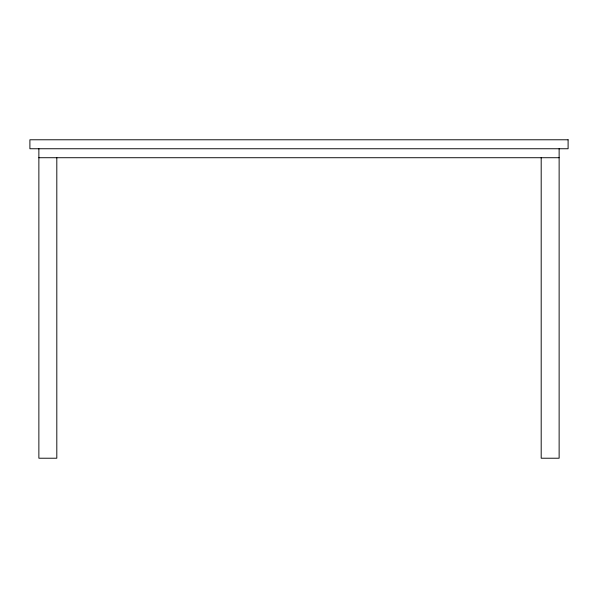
<?xml version="1.0" encoding="UTF-8"?>
<svg xmlns="http://www.w3.org/2000/svg" width="598" height="598" viewBox="0 0 598 598"><rect width="100%" height="100%" fill="white"/><g stroke="black" fill="none" stroke-linecap="round" stroke-linejoin="round"><path stroke-width="0.9" d="M38.87 157.723L559.13 157.723M559.13 148.752L559.13 458.218L541.19 458.218L541.19 157.723M56.81 157.723L56.81 458.218L38.87 458.218L38.87 148.752M568.1 139.782L29.9 139.782L29.9 148.752L568.1 148.752L568.1 139.782"/></g></svg>
